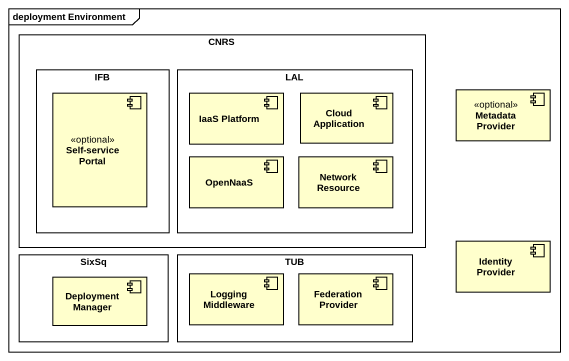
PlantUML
@startuml
mainframe deployment Environment
rectangle CNRS {
  rectangle IFB {
    component "Self-service Portal" as Self_service_Portal <<optional>>
  }
  rectangle LAL {
    component "IaaS Platform" as IaaS_Platform
    component "Cloud Application" as Cloud_Application
    component OpenNaaS
    component "Network Resource" as Network_Resource
  }
}
component "Metadata Provider" as Metadata_Provider <<optional>>
rectangle SixSq {
  component "Deployment Manager" as Deployment_Manager
}
rectangle TUB {
  component "Logging Middleware" as Logging_Middleware
  component "Federation Provider" as Federation_Provider
}
component "Identity Provider" as Identity_Provider
@enduml
